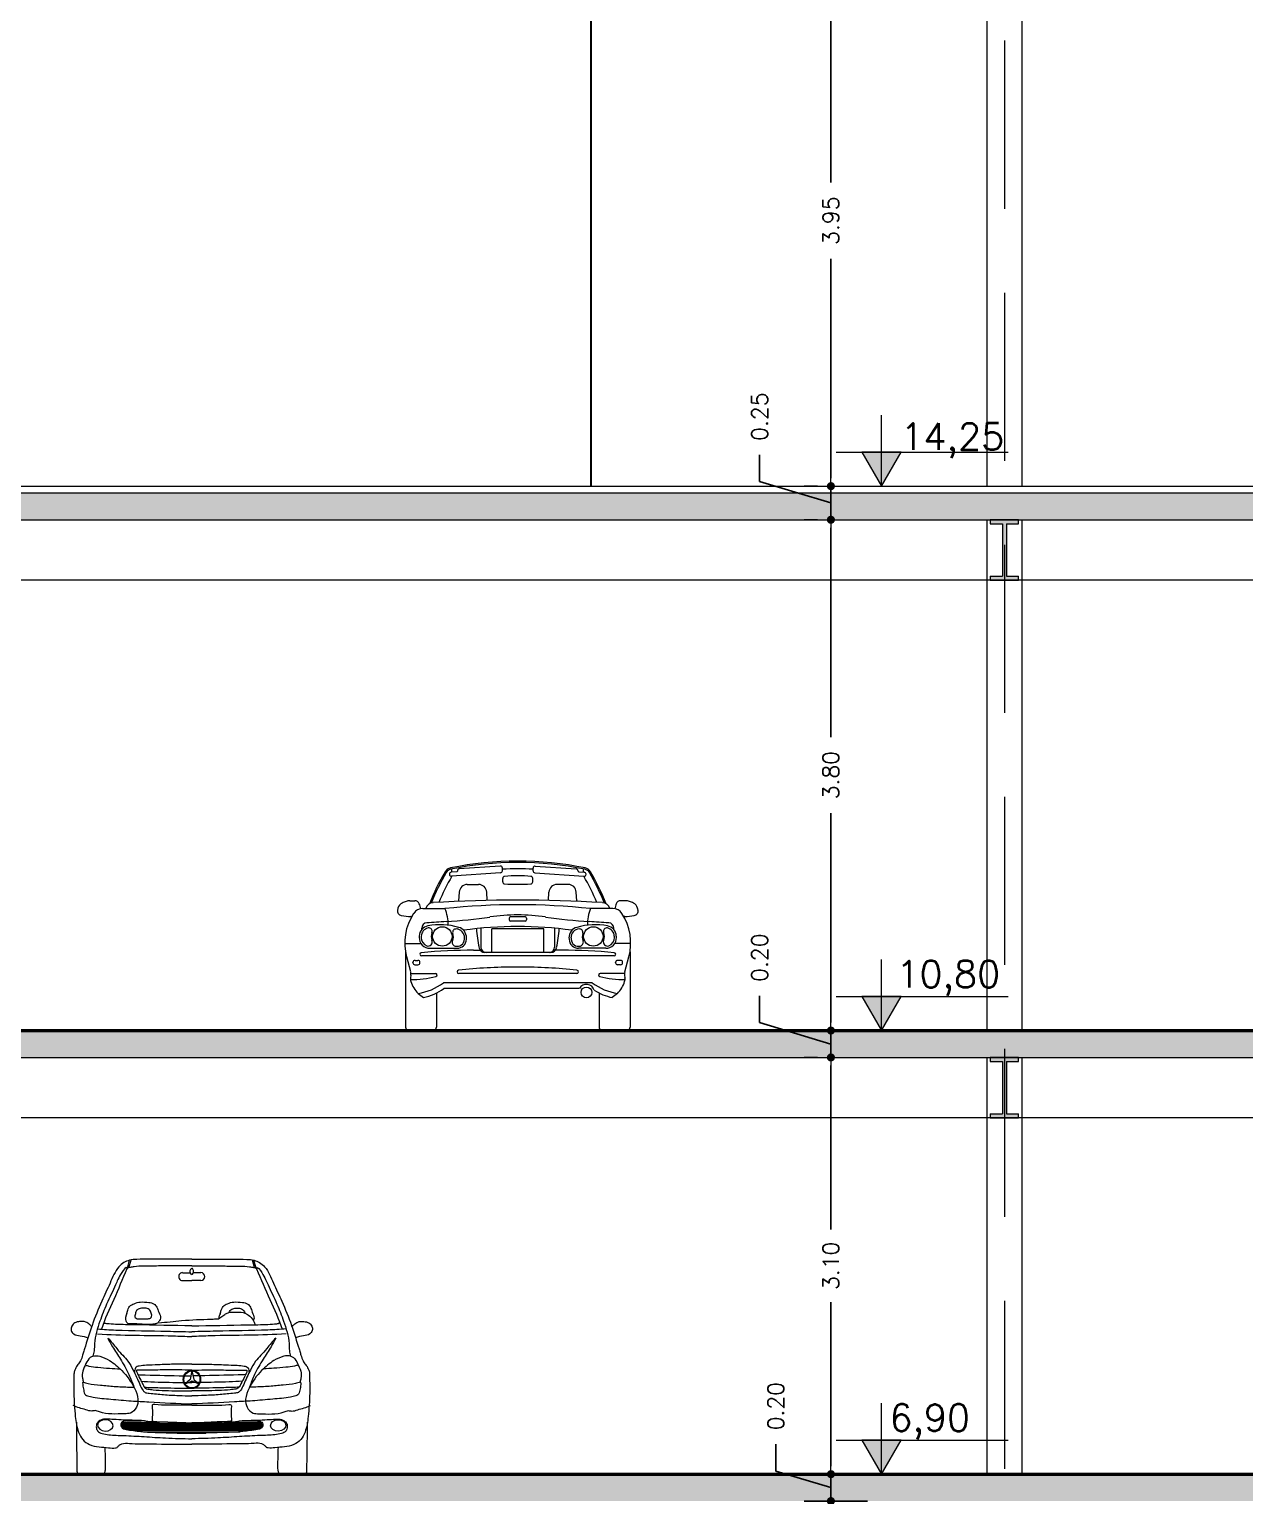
# Model space of a CAD drawing. Header units: millimetres. Extents: x 1135 to 1350, y 205 to 283.
# Drawn here: x 1307.48 to 1316.52, y 213.44 to 224.35 of the extents above; entities that cross this region are included whole.
import ezdxf

# ---------------------------------------------------------------- set-up
doc = ezdxf.new("R2010")
doc.units = ezdxf.units.MM
doc.header["$LTSCALE"] = 10
doc.header["$PDMODE"] = 1
doc.linetypes.add('DASHED2', pattern=[0.375, 0.25, -0.125])
doc.layers.get('0').update_dxf_attribs({"color": 90})
for name, color, linetype, lineweight in [('CARROS', 252, 'Continuous', 13), ('COTA', 90, 'Continuous', 9), ('HACHT', 90, 'Continuous', 9), ('linha estutura', 252, 'Continuous', 13), ('PAREDES 2', 50, 'Continuous', 50), ('Pilares', 16, 'Continuous', 20), ('pn 02', 16, 'Continuous', 20), ('PN-01', 90, 'Continuous', 13), ('PN-03', 180, 'Continuous', 30)]:
    doc.layers.add(name, color=color, linetype=linetype, lineweight=lineweight)
doc.styles.get("Standard").update_dxf_attribs({"font": 'simplex.shx'})
doc.dimstyles.new('1-100', dxfattribs={"dimtxt": 0.12, "dimasz": 0.06, "dimexe": 0.2, "dimexo": 0.1, "dimgap": 0.1, "dimtad": 0, "dimzin": 0, "dimdsep": 46, "dimtxsty": 'Standard', "dimblk": 'DOT', "dimcen": 0.09, "dimclrd": 90, "dimclre": 90, "dimclrt": 16, "dimadec": 0, "dimazin": 0, "dimtfac": 1, "dimtofl": 0, "dimtmove": 0, "dimatfit": 3, "dimldrblk": 'DOT', "dimfxl": 0, "dimtolj": 1, "dimtzin": 0, "dimarcsym": 0})

# ---------------------------------------------------------------- blocks, each defined once
blk = doc.blocks.new('VIGA')
at = {"layer": 'Pilares'}
blk.add_hatch(color=256, dxfattribs=at).paths.add_polyline_path([(0.21, 0), (0, 0), (0, -0.03), (0.09, -0.03), (0.09, -0.42), (0, -0.42), (0, -0.45), (0.21, -0.45), (0.21, -0.42), (0.12, -0.42), (0.12, -0.03), (0.21, -0.03)])
at = {"layer": 'Pilares', "linetype": 'Continuous'}
for p, q in [((0, -0.03), (0.09, -0.03)), ((0.09, -0.03), (0.09, -0.42)), ((0.12, -0.03), (0.12, -0.42)), ((0.12, -0.03), (0.21, -0.03)), ((0, -0.42), (0.09, -0.42)), ((0.12, -0.42), (0.21, -0.42))]:
    blk.add_line(p, q, dxfattribs=at)
for points in [[(0.21, -0.03), (0.21, 0), (0, 0), (0, -0.03)], [(0, -0.42), (0, -0.45), (0.21, -0.45), (0.21, -0.42)]]:
    blk.add_lwpolyline(points, dxfattribs=at)
blk = doc.blocks.new('classe a f')
at = {"linetype": 'Continuous'}
h = blk.add_hatch(dxfattribs=at)
h.set_pattern_fill('LINE', color=256, scale=0.003, style=0)
h.set_pattern_definition([(0, (-298.459378, -116.502486), (0, 0.010287), [])])
edge = h.paths.add_edge_path()
edge.add_spline(control_points=[(-1.312, 0.401), (-1.323, 0.398), (-1.35, 0.397), (-1.37, 0.38), (-1.37, 0.358), (-1.354, 0.335), (-1.293, 0.327), (-1.196, 0.313), (-1.035, 0.309), (-0.913, 0.304), (-0.841, 0.304)], knot_values=[0.020958, 0.020958, 0.020958, 0.020958, 0.051253, 0.077237, 0.090704, 0.108555, 0.150235, 0.259568, 0.40501, 0.616434, 0.616434, 0.616434, 0.616434], degree=3, periodic=0)
edge.add_spline(control_points=[(-0.841, 0.304), (-0.769, 0.304), (-0.648, 0.309), (-0.487, 0.313), (-0.389, 0.327), (-0.328, 0.335), (-0.312, 0.358), (-0.312, 0.38), (-0.332, 0.397), (-0.36, 0.398), (-0.37, 0.401)], knot_values=[0.020958, 0.020958, 0.020958, 0.020958, 0.232382, 0.377824, 0.487157, 0.528837, 0.546688, 0.560155, 0.586139, 0.616434, 0.616434, 0.616434, 0.616434], degree=3, periodic=0)
edge.add_spline(control_points=[(-0.37, 0.401), (-0.389, 0.401), (-0.437, 0.399), (-0.483, 0.399), (-0.522, 0.389), (-0.663, 0.387)], knot_values=[0.19773, 0.19773, 0.19773, 0.19773, 0.253849, 0.337387, 0.349808, 0.349808, 0.349808, 0.349808], degree=3, periodic=0)
edge.add_spline(control_points=[(-0.663, 0.387), (-0.722, 0.385), (-0.841, 0.379), (-0.96, 0.387), (-1.019, 0.387)], knot_values=[0, 0, 0, 0, 0.173961, 0.347923, 0.347923, 0.347923, 0.347923], degree=3, periodic=0)
edge.add_spline(control_points=[(-1.019, 0.387), (-1.16, 0.389), (-1.199, 0.399), (-1.245, 0.399), (-1.293, 0.401), (-1.312, 0.401)], knot_values=[0.19773, 0.19773, 0.19773, 0.19773, 0.210152, 0.29369, 0.349808, 0.349808, 0.349808, 0.349808], degree=3, periodic=0)
for p, q in [((-1.319, 1.533), (-1.304, 1.591)), ((-1.308, 1.537), (-1.292, 1.593)), ((-0.375, 1.537), (-0.39, 1.593)), ((-0.363, 1.533), (-0.379, 1.591)), ((-0.91, 1.499), (-0.853, 1.499)), ((-0.91, 1.44), (-0.841, 1.44)), ((-0.773, 1.44), (-0.841, 1.44)), ((-0.773, 1.499), (-0.83, 1.499)), ((-0.841, 0.768), (-0.853, 0.705)), ((-0.84, 0.768), (-0.827, 0.705)), ((-0.893, 0.672), (-0.843, 0.691)), ((-0.853, 0.705), (-0.891, 0.672)), ((-0.891, 0.672), (-0.841, 0.691)), ((-0.791, 0.672), (-0.841, 0.691)), ((-0.789, 0.672), (-0.84, 0.691)), ((-0.827, 0.705), (-0.789, 0.672))]:
    blk.add_line(p, q)
at = {"extrusion": (0, 0, -1)}
for centre, major_axis, ratio, start_param, end_param in [((-0.842, 1.508), (-0.0005, 0.0231), 0.48173, 3.062511, 6.444106), ((-1.484, 0.363), (-0.0575, 0.0022), 0.732383, 3.13629522944793, 9.419480536627516)]:
    blk.add_ellipse(centre, major_axis=major_axis, ratio=ratio, start_param=start_param, end_param=end_param, dxfattribs=at)
for centre, major_axis, ratio, start_param, end_param in [((-0.84, 1.508), (0.0005, 0.0231), 0.48173, 3.062511, 6.444106), ((-0.91, 1.47), (0, 0.0295), 0.949074, 0, 3.141593), ((-0.773, 1.47), (0, 0.0295), 0.949074, 3.141593, 6.283185), ((-0.84, 0.705), (0, 0.0685), 0.949074, 4.712389, 10.995574), ((-0.84, 0.705), (0, 0.0631), 0.949074, -1.570796, 4.712389), ((-0.198, 0.363), (0.0575, 0.0022), 0.732383, 3.13629522944793, 9.419480536627516)]:
    blk.add_ellipse(centre, major_axis=major_axis, ratio=ratio, start_param=start_param, end_param=end_param)
for points, knots in [([(-0.841, 1.6), (-0.943, 1.6), (-1.079, 1.601), (-1.234, 1.6), (-1.301, 1.594), (-1.348, 1.577), (-1.406, 1.524), (-1.449, 1.417), (-1.518, 1.274), (-1.584, 1.111), (-1.622, 0.985), (-1.646, 0.911), (-1.653, 0.881), (-1.665, 0.845), (-1.689, 0.815), (-1.706, 0.788), (-1.718, 0.758), (-1.717, 0.695), (-1.72, 0.585), (-1.711, 0.447), (-1.694, 0.328), (-1.655, 0.254), (-1.6, 0.214), (-1.531, 0.201), (-1.467, 0.199), (-1.421, 0.191), (-1.394, 0.199), (-1.382, 0.216), (-1.352, 0.233), (-1.267, 0.225), (-1.096, 0.226), (-0.941, 0.222), (-0.841, 0.222)], [0, 0, 0, 0, 0.298131, 0.398536, 0.452313, 0.495555, 0.542572, 0.671726, 0.810019, 0.990753, 1.162154, 1.176923, 1.207248, 1.248531, 1.28151, 1.315325, 1.338386, 1.372214, 1.486341, 1.647656, 1.756395, 1.815566, 1.876643, 1.946802, 2.016064, 2.066728, 2.078132, 2.097685, 2.120711, 2.176435, 2.33684, 2.628743, 2.628743, 2.628743, 2.628743]), ([(-1.319, 1.533), (-1.33, 1.547), (-1.382, 1.472), (-1.41, 1.399), (-1.475, 1.27), (-1.529, 1.129), (-1.567, 1.011), (-1.565, 0.922), (-1.572, 0.89), (-1.577, 0.877)], [0, 0, 0, 0, 0.0514328, 0.1478606, 0.2949049, 0.4217769, 0.5819123, 0.6306351, 0.6697887, 0.6697887, 0.6697887, 0.6697887]), ([(-0.841, 1.549), (-0.924, 1.549), (-1.044, 1.55), (-1.185, 1.547), (-1.258, 1.547), (-1.296, 1.538), (-1.319, 1.536), (-1.356, 1.451), (-1.419, 1.302), (-1.488, 1.154), (-1.513, 1.078)], [0, 0, 0, 0, 0.2421333, 0.3490736, 0.4180781, 0.4481582, 0.4711032, 0.4737579, 0.7059202, 0.9287718, 0.9287718, 0.9287718, 0.9287718]), ([(-0.841, 1.6), (-0.739, 1.6), (-0.603, 1.601), (-0.449, 1.6), (-0.381, 1.594), (-0.334, 1.577), (-0.276, 1.524), (-0.233, 1.417), (-0.164, 1.274), (-0.098, 1.111), (-0.06, 0.985), (-0.036, 0.911), (-0.029, 0.881), (-0.017, 0.845), (0.006, 0.815), (0.024, 0.788), (0.036, 0.758), (0.035, 0.695), (0.038, 0.585), (0.028, 0.447), (0.012, 0.328), (-0.027, 0.254), (-0.083, 0.214), (-0.151, 0.201), (-0.216, 0.199), (-0.261, 0.191), (-0.288, 0.199), (-0.3, 0.216), (-0.33, 0.233), (-0.415, 0.225), (-0.586, 0.226), (-0.741, 0.222), (-0.841, 0.222)], [0, 0, 0, 0, 0.298131, 0.398536, 0.452313, 0.495555, 0.542572, 0.671726, 0.810019, 0.990753, 1.162154, 1.176923, 1.207248, 1.248531, 1.28151, 1.315325, 1.338386, 1.372214, 1.486341, 1.647656, 1.756395, 1.815566, 1.876643, 1.946802, 2.016064, 2.066728, 2.078132, 2.097685, 2.120711, 2.176435, 2.33684, 2.628743, 2.628743, 2.628743, 2.628743]), ([(-0.841, 1.549), (-0.758, 1.549), (-0.639, 1.55), (-0.497, 1.547), (-0.425, 1.547), (-0.386, 1.538), (-0.363, 1.536), (-0.326, 1.451), (-0.264, 1.302), (-0.194, 1.154), (-0.169, 1.078)], [0, 0, 0, 0, 0.2421333, 0.3490736, 0.4180781, 0.4481582, 0.4711032, 0.4737579, 0.7059202, 0.9287718, 0.9287718, 0.9287718, 0.9287718]), ([(-0.363, 1.533), (-0.352, 1.547), (-0.3, 1.472), (-0.272, 1.399), (-0.207, 1.27), (-0.154, 1.129), (-0.115, 1.011), (-0.118, 0.922), (-0.11, 0.89), (-0.106, 0.877)], [0, 0, 0, 0, 0.0514328, 0.1478606, 0.2949049, 0.4217769, 0.5819123, 0.6306351, 0.6697887, 0.6697887, 0.6697887, 0.6697887]), ([(-1.324, 1.187), (-1.323, 1.195), (-1.319, 1.216), (-1.306, 1.251), (-1.268, 1.271), (-1.219, 1.284), (-1.168, 1.279), (-1.122, 1.272), (-1.097, 1.241), (-1.089, 1.203), (-1.067, 1.169), (-1.081, 1.141), (-1.098, 1.119), (-1.174, 1.108), (-1.242, 1.121), (-1.316, 1.117), (-1.34, 1.15), (-1.33, 1.18), (-1.322, 1.202)], [0, 0, 0, 0, 0.0233727, 0.0594516, 0.0978853, 0.1437653, 0.2064672, 0.2465183, 0.2755211, 0.3128598, 0.3558795, 0.3742171, 0.3972242, 0.430831, 0.5862871, 0.6130405, 0.6318507, 0.6924695, 0.6924695, 0.6924695, 0.6924695]), ([(-1.26, 1.194), (-1.259, 1.202), (-1.253, 1.223), (-1.223, 1.236), (-1.191, 1.236), (-1.156, 1.231), (-1.143, 1.203), (-1.138, 1.182), (-1.141, 1.159), (-1.176, 1.155), (-1.209, 1.157), (-1.241, 1.153), (-1.268, 1.165), (-1.263, 1.183), (-1.26, 1.194)], [0, 0, 0, 0, 0.0239594, 0.0541489, 0.0877965, 0.1192823, 0.1496462, 0.1650884, 0.1811494, 0.2051562, 0.252164, 0.2847196, 0.2998132, 0.326906, 0.326906, 0.326906, 0.326906]), ([(-0.647, 1.155), (-0.639, 1.156), (-0.622, 1.171), (-0.599, 1.187), (-0.562, 1.207), (-0.515, 1.206), (-0.458, 1.207), (-0.409, 1.18), (-0.381, 1.143), (-0.372, 1.12), (-0.369, 1.112)], [0, 0, 0, 0, 0.0232157, 0.0604085, 0.0850383, 0.1412557, 0.1946739, 0.2506829, 0.2974078, 0.3211584, 0.3211584, 0.3211584, 0.3211584]), ([(-0.629, 1.187), (-0.628, 1.195), (-0.624, 1.216), (-0.611, 1.251), (-0.573, 1.271), (-0.523, 1.284), (-0.473, 1.279), (-0.426, 1.272), (-0.401, 1.241), (-0.394, 1.203), (-0.373, 1.17), (-0.381, 1.15), (-0.384, 1.145)], [0, 0, 0, 0, 0.0233727, 0.0594516, 0.0978853, 0.1437653, 0.2064672, 0.2465183, 0.2755211, 0.3128598, 0.3558795, 0.3714626, 0.3714626, 0.3714626, 0.3714626]), ([(-0.563, 1.203), (-0.561, 1.208), (-0.555, 1.224), (-0.527, 1.236), (-0.496, 1.236), (-0.461, 1.231), (-0.451, 1.209), (-0.447, 1.199)], [0.0085484, 0.0085484, 0.0085484, 0.0085484, 0.0239594, 0.0541489, 0.0877965, 0.1192823, 0.1489581, 0.1489581, 0.1489581, 0.1489581]), ([(-1.585, 1.096), (-1.589, 1.102), (-1.603, 1.115), (-1.631, 1.137), (-1.673, 1.137), (-1.711, 1.13), (-1.736, 1.103), (-1.742, 1.068), (-1.716, 1.035), (-1.667, 1.03), (-1.632, 1.021), (-1.613, 1.015)], [0, 0, 0, 0, 0.0197811, 0.0543863, 0.0988397, 0.1361741, 0.1666812, 0.1971733, 0.2263103, 0.2735636, 0.3332513, 0.3332513, 0.3332513, 0.3332513]), ([(-0.841, 1.104), (-0.98, 1.104), (-1.17, 1.111), (-1.379, 1.112), (-1.456, 1.117), (-1.483, 1.12), (-1.492, 1.123), (-1.493, 1.128), (-1.493, 1.131), (-1.494, 1.132)], [0, 0, 0, 0, 0.407731, 0.5529764, 0.6163873, 0.630156, 0.6350834, 0.639812, 0.6432292, 0.6432292, 0.6432292, 0.6432292]), ([(-1.087, 1.127), (-1.03, 1.13), (-0.9, 1.148), (-0.753, 1.151), (-0.663, 1.155), (-0.647, 1.155)], [0, 0, 0, 0, 0.1667231, 0.3828087, 0.429924, 0.429924, 0.429924, 0.429924]), ([(-0.841, 1.104), (-0.702, 1.104), (-0.512, 1.111), (-0.303, 1.112), (-0.226, 1.117), (-0.199, 1.12), (-0.191, 1.123), (-0.189, 1.128), (-0.189, 1.131), (-0.188, 1.132)], [0, 0, 0, 0, 0.407731, 0.5529764, 0.6163873, 0.630156, 0.6350834, 0.639812, 0.6432292, 0.6432292, 0.6432292, 0.6432292]), ([(-0.097, 1.096), (-0.093, 1.102), (-0.079, 1.115), (-0.051, 1.137), (-0.01, 1.137), (0.029, 1.13), (0.054, 1.103), (0.059, 1.068), (0.034, 1.035), (-0.015, 1.03), (-0.05, 1.021), (-0.069, 1.015)], [0, 0, 0, 0, 0.0197811, 0.0543863, 0.0988397, 0.1361741, 0.1666812, 0.1971733, 0.2263103, 0.2735636, 0.3332513, 0.3332513, 0.3332513, 0.3332513]), ([(-1.543, 1.043), (-1.451, 1.038), (-1.263, 1.032), (-1.029, 1.032), (-0.888, 1.025), (-0.841, 1.025)], [0, 0, 0, 0, 0.2704439, 0.5494104, 0.6853971, 0.6853971, 0.6853971, 0.6853971]), ([(-1.542, 1.08), (-1.497, 1.077), (-1.324, 1.067), (-1.09, 1.066), (-0.902, 1.06), (-0.841, 1.06)], [0, 0, 0, 0, 0.1324732, 0.5063996, 0.6840555, 0.6840555, 0.6840555, 0.6840555]), ([(-1.465, 1.011), (-1.454, 0.99), (-1.426, 0.936), (-1.367, 0.851), (-1.311, 0.752), (-1.282, 0.68), (-1.271, 0.648)], [0, 0, 0, 0, 0.0670035, 0.169745, 0.2921235, 0.3860681, 0.3860681, 0.3860681, 0.3860681]), ([(-1.465, 1.011), (-1.442, 0.992), (-1.387, 0.912), (-1.323, 0.858), (-1.269, 0.762), (-1.236, 0.688), (-1.211, 0.63), (-1.187, 0.604), (-1.131, 0.601), (-1.05, 0.59), (-0.943, 0.586), (-0.873, 0.583), (-0.841, 0.583)], [0.0651502, 0.0651502, 0.0651502, 0.0651502, 0.1452859, 0.2646275, 0.3361116, 0.4460134, 0.493873, 0.5132055, 0.5434957, 0.6472992, 0.7591432, 0.8532805, 0.8532805, 0.8532805, 0.8532805]), ([(-0.14, 1.08), (-0.185, 1.077), (-0.358, 1.067), (-0.592, 1.066), (-0.78, 1.06), (-0.841, 1.06)], [0, 0, 0, 0, 0.1324732, 0.5063996, 0.6840555, 0.6840555, 0.6840555, 0.6840555]), ([(-0.139, 1.043), (-0.231, 1.038), (-0.419, 1.032), (-0.653, 1.032), (-0.795, 1.025), (-0.841, 1.025)], [0, 0, 0, 0, 0.2704439, 0.5494104, 0.6853971, 0.6853971, 0.6853971, 0.6853971]), ([(-0.217, 1.011), (-0.24, 0.992), (-0.295, 0.912), (-0.359, 0.858), (-0.413, 0.762), (-0.446, 0.688), (-0.472, 0.63), (-0.496, 0.604), (-0.551, 0.601), (-0.632, 0.59), (-0.739, 0.586), (-0.809, 0.583), (-0.841, 0.583)], [0.0651502, 0.0651502, 0.0651502, 0.0651502, 0.1452859, 0.2646275, 0.3361116, 0.4460134, 0.493873, 0.5132055, 0.5434957, 0.6472992, 0.7591432, 0.8532805, 0.8532805, 0.8532805, 0.8532805]), ([(-0.217, 1.011), (-0.228, 0.99), (-0.256, 0.936), (-0.315, 0.851), (-0.371, 0.752), (-0.401, 0.68), (-0.411, 0.648)], [0, 0, 0, 0, 0.0670035, 0.169745, 0.2921235, 0.3860681, 0.3860681, 0.3860681, 0.3860681]), ([(-1.577, 0.877), (-1.561, 0.884), (-1.514, 0.877), (-1.44, 0.843), (-1.348, 0.765), (-1.275, 0.666), (-1.236, 0.567), (-1.247, 0.494), (-1.29, 0.45), (-1.39, 0.45), (-1.479, 0.44), (-1.557, 0.476), (-1.592, 0.466), (-1.647, 0.486), (-1.693, 0.496), (-1.723, 0.511)], [0, 0, 0, 0, 0.049925, 0.127005, 0.239611, 0.39136, 0.472445, 0.528082, 0.587758, 0.629613, 0.813053, 0.845042, 0.870106, 0.913679, 1.009858, 1.009858, 1.009858, 1.009858]), ([(-1.577, 0.877), (-1.584, 0.876), (-1.608, 0.863), (-1.629, 0.821), (-1.654, 0.771), (-1.658, 0.721), (-1.648, 0.694), (-1.649, 0.684)], [0, 0, 0, 0, 0.0221461, 0.0732164, 0.129024, 0.1789321, 0.2066426, 0.2066426, 0.2066426, 0.2066426]), ([(-0.106, 0.877), (-0.121, 0.884), (-0.168, 0.877), (-0.242, 0.843), (-0.335, 0.765), (-0.408, 0.666), (-0.446, 0.567), (-0.435, 0.494), (-0.392, 0.45), (-0.292, 0.45), (-0.203, 0.44), (-0.125, 0.476), (-0.091, 0.466), (-0.036, 0.486), (0.011, 0.496), (0.041, 0.511)], [0, 0, 0, 0, 0.049925, 0.127005, 0.239611, 0.39136, 0.472445, 0.528082, 0.587758, 0.629613, 0.813053, 0.845042, 0.870106, 0.913679, 1.009858, 1.009858, 1.009858, 1.009858]), ([(-0.106, 0.877), (-0.098, 0.876), (-0.074, 0.863), (-0.054, 0.821), (-0.028, 0.771), (-0.024, 0.721), (-0.035, 0.694), (-0.034, 0.684)], [0, 0, 0, 0, 0.0221461, 0.0732164, 0.129024, 0.1789321, 0.2066426, 0.2066426, 0.2066426, 0.2066426]), ([(-1.629, 0.812), (-1.622, 0.808), (-1.592, 0.801), (-1.533, 0.794), (-1.456, 0.788), (-1.4, 0.784), (-1.374, 0.784)], [0, 0, 0, 0, 0.0236711, 0.088367, 0.1742093, 0.2513933, 0.2513933, 0.2513933, 0.2513933]), ([(-0.841, 0.818), (-0.886, 0.818), (-0.97, 0.819), (-1.082, 0.814), (-1.167, 0.811), (-1.219, 0.807), (-1.247, 0.802), (-1.267, 0.789), (-1.265, 0.766), (-1.267, 0.754)], [0, 0, 0, 0, 0.1321286, 0.2438705, 0.329491, 0.3808018, 0.3966526, 0.411151, 0.4451948, 0.4451948, 0.4451948, 0.4451948]), ([(-0.841, 0.774), (-0.907, 0.774), (-1.022, 0.78), (-1.154, 0.771), (-1.224, 0.775), (-1.245, 0.773), (-1.251, 0.774), (-1.253, 0.766), (-1.246, 0.75), (-1.231, 0.718), (-1.211, 0.681), (-1.197, 0.651), (-1.184, 0.636), (-1.16, 0.631), (-1.112, 0.626), (-1.003, 0.62), (-0.907, 0.62), (-0.841, 0.62)], [0, 0, 0, 0, 0.1939256, 0.3341472, 0.3899905, 0.3949442, 0.3985174, 0.4041429, 0.4126382, 0.4480833, 0.5042035, 0.5313893, 0.5415131, 0.5583991, 0.5982925, 0.6841786, 0.8781028, 0.8781028, 0.8781028, 0.8781028]), ([(-0.841, 0.818), (-0.796, 0.818), (-0.713, 0.819), (-0.6, 0.814), (-0.515, 0.811), (-0.463, 0.807), (-0.436, 0.802), (-0.416, 0.789), (-0.417, 0.766), (-0.415, 0.754)], [0, 0, 0, 0, 0.1321286, 0.2438705, 0.329491, 0.3808018, 0.3966526, 0.411151, 0.4451948, 0.4451948, 0.4451948, 0.4451948]), ([(-0.841, 0.774), (-0.775, 0.774), (-0.66, 0.78), (-0.528, 0.771), (-0.458, 0.775), (-0.437, 0.773), (-0.432, 0.774), (-0.429, 0.766), (-0.437, 0.75), (-0.451, 0.718), (-0.471, 0.681), (-0.486, 0.651), (-0.499, 0.636), (-0.522, 0.631), (-0.57, 0.626), (-0.68, 0.62), (-0.775, 0.62), (-0.841, 0.62)], [0, 0, 0, 0, 0.1939256, 0.3341472, 0.3899905, 0.3949442, 0.3985174, 0.4041429, 0.4126382, 0.4480833, 0.5042035, 0.5313893, 0.5415131, 0.5583991, 0.5982925, 0.6841786, 0.8781028, 0.8781028, 0.8781028, 0.8781028]), ([(-0.053, 0.812), (-0.06, 0.808), (-0.09, 0.801), (-0.149, 0.794), (-0.227, 0.788), (-0.282, 0.784), (-0.309, 0.784)], [0, 0, 0, 0, 0.0236711, 0.088367, 0.1742093, 0.2513933, 0.2513933, 0.2513933, 0.2513933]), ([(-1.649, 0.684), (-1.654, 0.685), (-1.651, 0.652), (-1.645, 0.631), (-1.639, 0.59), (-1.607, 0.58), (-1.546, 0.565), (-1.436, 0.559), (-1.298, 0.544), (-1.097, 0.537), (-0.947, 0.524), (-0.841, 0.524)], [0, 0, 0, 0, 0.0146829, 0.0556633, 0.091827, 0.1072703, 0.1487689, 0.2777503, 0.4255579, 0.5541875, 0.8655795, 0.8655795, 0.8655795, 0.8655795]), ([(-1.649, 0.684), (-1.636, 0.681), (-1.595, 0.667), (-1.516, 0.663), (-1.414, 0.652), (-1.331, 0.648), (-1.282, 0.648), (-1.271, 0.648)], [0, 0, 0, 0, 0.0366252, 0.127555, 0.2277041, 0.3383031, 0.3702988, 0.3702988, 0.3702988, 0.3702988]), ([(-1.242, 0.742), (-1.224, 0.739), (-1.109, 0.736), (-0.996, 0.733), (-0.9, 0.732)], [0, 0, 0, 0, 0.0530646, 0.3335694, 0.3335694, 0.3335694, 0.3335694]), ([(-1.219, 0.691), (-1.186, 0.689), (-1.08, 0.685), (-0.974, 0.682), (-0.901, 0.681)], [0, 0, 0, 0, 0.0973218, 0.3098571, 0.3098571, 0.3098571, 0.3098571]), ([(-0.034, 0.684), (-0.029, 0.685), (-0.031, 0.652), (-0.037, 0.631), (-0.044, 0.59), (-0.076, 0.58), (-0.136, 0.565), (-0.246, 0.559), (-0.384, 0.544), (-0.585, 0.537), (-0.735, 0.524), (-0.841, 0.524)], [0, 0, 0, 0, 0.0146829, 0.0556633, 0.091827, 0.1072703, 0.1487689, 0.2777503, 0.4255579, 0.5541875, 0.8655795, 0.8655795, 0.8655795, 0.8655795]), ([(-0.441, 0.742), (-0.459, 0.739), (-0.572, 0.736), (-0.685, 0.733), (-0.781, 0.732)], [0, 0, 0, 0, 0.0530646, 0.3320358, 0.3320358, 0.3320358, 0.3320358]), ([(-0.463, 0.691), (-0.497, 0.689), (-0.602, 0.685), (-0.707, 0.682), (-0.779, 0.681)], [0, 0, 0, 0, 0.0973218, 0.3083129, 0.3083129, 0.3083129, 0.3083129]), ([(-0.034, 0.684), (-0.046, 0.681), (-0.088, 0.667), (-0.166, 0.663), (-0.268, 0.652), (-0.351, 0.648), (-0.4, 0.648), (-0.411, 0.648)], [0, 0, 0, 0, 0.0366252, 0.127555, 0.2277041, 0.3383031, 0.3702988, 0.3702988, 0.3702988, 0.3702988]), ([(-1.196, 0.648), (-1.157, 0.644), (-1.044, 0.644), (-0.932, 0.639), (-0.858, 0.639)], [0, 0, 0, 0, 0.1136003, 0.3297235, 0.3297235, 0.3297235, 0.3297235]), ([(-0.486, 0.648), (-0.525, 0.644), (-0.637, 0.644), (-0.749, 0.639), (-0.823, 0.639)], [0, 0, 0, 0, 0.1136003, 0.328149, 0.328149, 0.328149, 0.328149]), ([(-0.841, 0.513), (-0.899, 0.513), (-0.99, 0.511), (-1.087, 0.515), (-1.126, 0.519), (-1.138, 0.515), (-1.131, 0.469), (-1.135, 0.434), (-1.136, 0.4), (-1.136, 0.398), (-1.134, 0.396), (-1.131, 0.394), (-1.103, 0.389), (-1.047, 0.39), (-0.953, 0.383), (-0.882, 0.382), (-0.841, 0.382)], [0, 0, 0, 0, 0.1686457, 0.2681888, 0.2799326, 0.2876418, 0.2978399, 0.3916919, 0.3939674, 0.3959112, 0.3977128, 0.4015282, 0.4076649, 0.4777915, 0.5655624, 0.6849026, 0.6849026, 0.6849026, 0.6849026]), ([(-0.841, 0.513), (-0.783, 0.513), (-0.693, 0.511), (-0.595, 0.515), (-0.556, 0.519), (-0.545, 0.515), (-0.552, 0.469), (-0.547, 0.434), (-0.546, 0.4), (-0.546, 0.398), (-0.548, 0.396), (-0.552, 0.394), (-0.579, 0.389), (-0.635, 0.39), (-0.73, 0.383), (-0.8, 0.382), (-0.841, 0.382)], [0, 0, 0, 0, 0.1686457, 0.2681888, 0.2799326, 0.2876418, 0.2978399, 0.3916919, 0.3939674, 0.3959112, 0.3977128, 0.4015282, 0.4076649, 0.4777915, 0.5655624, 0.6849026, 0.6849026, 0.6849026, 0.6849026]), ([(-1.698, 0.386), (-1.7, 0.308), (-1.697, 0.19), (-1.695, 0.066), (-1.695, 0.015), (-1.687, -0.001), (-1.617, -0.006), (-1.557, -0.003), (-1.494, -0.003), (-1.487, 0.013), (-1.481, 0.039), (-1.482, 0.104), (-1.484, 0.16), (-1.485, 0.199)], [0, 0, 0, 0, 0.2166711, 0.3299695, 0.3442017, 0.3575649, 0.3750975, 0.5324468, 0.5452834, 0.5554979, 0.5774836, 0.6228216, 0.7327451, 0.7327451, 0.7327451, 0.7327451]), ([(-1.019, 0.387), (-1.16, 0.389), (-1.199, 0.399), (-1.255, 0.399), (-1.342, 0.402), (-1.415, 0.406), (-1.472, 0.411), (-1.516, 0.407), (-1.546, 0.386), (-1.554, 0.352), (-1.544, 0.316), (-1.503, 0.3), (-1.439, 0.289), (-1.333, 0.288), (-1.193, 0.279), (-1.024, 0.268), (-0.906, 0.264), (-0.841, 0.264)], [0.19773, 0.19773, 0.19773, 0.19773, 0.210152, 0.29369, 0.3834, 0.454985, 0.510928, 0.550453, 0.581113, 0.610721, 0.639462, 0.67783, 0.726767, 0.83346, 0.983117, 1.139335, 1.329109, 1.329109, 1.329109, 1.329109]), ([(-1.312, 0.401), (-1.323, 0.398), (-1.35, 0.397), (-1.37, 0.38), (-1.37, 0.358), (-1.354, 0.335), (-1.293, 0.327), (-1.196, 0.313), (-1.035, 0.309), (-0.913, 0.304), (-0.841, 0.304)], [0.0209581, 0.0209581, 0.0209581, 0.0209581, 0.0512528, 0.0772374, 0.0907038, 0.1085552, 0.1502347, 0.2595676, 0.4050099, 0.6164339, 0.6164339, 0.6164339, 0.6164339]), ([(-1.019, 0.387), (-1.16, 0.389), (-1.199, 0.399), (-1.245, 0.399), (-1.293, 0.401), (-1.312, 0.401)], [0.1977304, 0.1977304, 0.1977304, 0.1977304, 0.210152, 0.2936901, 0.3498082, 0.3498082, 0.3498082, 0.3498082]), ([(-0.663, 0.387), (-0.522, 0.389), (-0.483, 0.399), (-0.427, 0.399), (-0.341, 0.402), (-0.267, 0.406), (-0.21, 0.411), (-0.167, 0.407), (-0.136, 0.386), (-0.128, 0.352), (-0.138, 0.316), (-0.179, 0.3), (-0.243, 0.289), (-0.349, 0.288), (-0.489, 0.279), (-0.658, 0.268), (-0.776, 0.264), (-0.841, 0.264)], [0.19773, 0.19773, 0.19773, 0.19773, 0.210152, 0.29369, 0.3834, 0.454985, 0.510928, 0.550453, 0.581113, 0.610721, 0.639462, 0.67783, 0.726767, 0.83346, 0.983117, 1.139335, 1.329109, 1.329109, 1.329109, 1.329109]), ([(-0.37, 0.401), (-0.36, 0.398), (-0.332, 0.397), (-0.312, 0.38), (-0.312, 0.358), (-0.328, 0.335), (-0.389, 0.327), (-0.487, 0.313), (-0.648, 0.309), (-0.769, 0.304), (-0.841, 0.304)], [0.0209581, 0.0209581, 0.0209581, 0.0209581, 0.0512528, 0.0772374, 0.0907038, 0.1085552, 0.1502347, 0.2595676, 0.4050099, 0.6164339, 0.6164339, 0.6164339, 0.6164339]), ([(-0.663, 0.387), (-0.522, 0.389), (-0.483, 0.399), (-0.437, 0.399), (-0.389, 0.401), (-0.37, 0.401)], [0.1977304, 0.1977304, 0.1977304, 0.1977304, 0.210152, 0.2936901, 0.3498082, 0.3498082, 0.3498082, 0.3498082]), ([(0.016, 0.386), (0.017, 0.308), (0.015, 0.19), (0.013, 0.066), (0.013, 0.015), (0.005, -0.001), (-0.065, -0.006), (-0.126, -0.003), (-0.188, -0.003), (-0.196, 0.013), (-0.202, 0.039), (-0.2, 0.104), (-0.198, 0.16), (-0.197, 0.199)], [0, 0, 0, 0, 0.2166711, 0.3299695, 0.3442017, 0.3575649, 0.3750975, 0.5324468, 0.5452834, 0.5554979, 0.5774836, 0.6228216, 0.7327451, 0.7327451, 0.7327451, 0.7327451])]:
    blk.add_open_spline(points, degree=3, knots=knots)
for points in [[(-0.638, 1.158), (-0.637, 1.173), (-0.632, 1.187), (-0.627, 1.202)], [(-0.896, 0.681), (-0.891, 0.681), (-0.886, 0.681), (-0.881, 0.681)], [(-0.894, 0.732), (-0.879, 0.732), (-0.863, 0.732), (-0.848, 0.732)], [(-0.871, 0.681), (-0.861, 0.681), (-0.851, 0.681), (-0.841, 0.681)], [(-0.813, 0.681), (-0.823, 0.681), (-0.832, 0.681), (-0.841, 0.681)], [(-0.786, 0.732), (-0.802, 0.732), (-0.817, 0.732), (-0.833, 0.732)], [(-0.785, 0.681), (-0.79, 0.681), (-0.794, 0.681), (-0.799, 0.681)], [(-1.019, 0.387), (-0.96, 0.387), (-0.841, 0.379), (-0.722, 0.385), (-0.663, 0.387)]]:
    blk.add_open_spline(points, degree=3)
blk = doc.blocks.new('CAR1')
for p, q in [((-0.962, 1.212), (-1.267, 1.19)), ((-0.702, 1.212), (-0.397, 1.19)), ((-1.34, 1.151), (-1.34, 1.151)), ((-1.285, 1.169), (-1.326, 1.166)), ((-0.96, 1.162), (-1.324, 1.136)), ((-1.321, 1.167), (-1.321, 1.19)), ((-1.281, 1.174), (-1.281, 1.175)), ((-0.946, 1.177), (-0.946, 1.197)), ((-0.944, 1.094), (-0.944, 1.12)), ((-0.72, 1.094), (-0.72, 1.12)), ((-0.718, 1.177), (-0.718, 1.197)), ((-0.704, 1.162), (-0.34, 1.136)), ((-0.383, 1.174), (-0.383, 1.175)), ((-0.378, 1.169), (-0.338, 1.166)), ((-0.343, 1.167), (-0.343, 1.19)), ((-0.324, 1.151), (-0.324, 1.151)), ((-1.27, 0.954), (-1.266, 1.018)), ((-1.207, 1.075), (-1.123, 1.075)), ((-1.06, 0.956), (-1.063, 1.018)), ((-0.604, 0.956), (-0.6, 1.018)), ((-0.457, 1.075), (-0.54, 1.075)), ((-0.393, 0.954), (-0.397, 1.018)), ((-1.635, 0.954), (-1.597, 0.954)), ((-1.539, 0.896), (-1.374, 0.896)), ((-0.124, 0.896), (-0.29, 0.896)), ((-0.029, 0.954), (-0.067, 0.954)), ((-0.897, 0.823), (-0.897, 0.813)), ((-0.776, 0.833), (-0.887, 0.833)), ((-0.776, 0.803), (-0.887, 0.803)), ((-0.766, 0.823), (-0.766, 0.813)), ((-1.545, 0.741), (-1.545, 0.75)), ((-1.106, 0.749), (-1.106, 0.609)), ((-0.638, 0.744), (-1.025, 0.744)), ((-1.025, 0.569), (-1.025, 0.744)), ((-0.638, 0.569), (-0.638, 0.744)), ((-0.558, 0.749), (-0.558, 0.609)), ((-0.118, 0.741), (-0.118, 0.75)), ((-1.672, 0.635), (-1.551, 0.635)), ((-1.666, 0.573), (-1.666, 0.014)), ((-1.485, 0.6), (-1.283, 0.6)), ((-1.16, 0.586), (-1.112, 0.586)), ((-0.587, 0.569), (-1.076, 0.569)), ((-0.503, 0.586), (-0.552, 0.586)), ((-0.178, 0.6), (-0.38, 0.6)), ((0.008, 0.635), (-0.112, 0.635)), ((0.003, 0.573), (0.003, 0.014)), ((-1.628, 0.424), (-1.658, 0.536)), ((-1.611, 0.493), (-1.611, 0.495)), ((-1.596, 0.51), (-1.574, 0.51)), ((-1.596, 0.478), (-1.574, 0.478)), ((-1.559, 0.493), (-1.559, 0.495)), ((-0.115, 0.544), (-1.548, 0.544)), ((-0.816, 0.46), (-0.898, 0.46)), ((-0.104, 0.493), (-0.104, 0.495)), ((-0.067, 0.51), (-0.089, 0.51)), ((-0.067, 0.478), (-0.089, 0.478)), ((-0.052, 0.493), (-0.052, 0.495)), ((-0.036, 0.424), (-0.006, 0.536)), ((-1.626, 0.4), (-1.629, 0.38)), ((-1.626, 0.412), (-1.443, 0.412)), ((-0.278, 0.344), (-1.385, 0.344)), ((-0.393, 0.412), (-1.27, 0.412)), ((-0.038, 0.412), (-0.22, 0.412)), ((-0.037, 0.4), (-0.035, 0.38)), ((-1.573, 0.264), (-1.533, 0.233)), ((-1.437, 0.267), (-1.437, 0.014)), ((-0.374, 0.301), (-1.381, 0.301)), ((-0.226, 0.267), (-0.226, 0.014)), ((-0.09, 0.264), (-0.13, 0.233)), ((-1.656, -0.012), (-1.447, -0.012)), ((-0.007, -0.012), (-0.216, -0.012))]:
    blk.add_line(p, q)
for centre, radius in [((-1.393, 0.688), 0.0722), ((-0.27, 0.688), 0.0722), ((-0.321, 0.272), 0.04)]:
    blk.add_circle(centre, radius)
for centre, radius, start, end in [((-0.832, -1.223), 2.472, 78.3012, 101.699), ((-0.832, -1.223), 2.462, 78.3012, 101.699), ((-0.961, 1.197), 0.015, 0, 94.0002), ((-0.703, 1.197), 0.015, 85.9998, 180), ((0.167, 0.271), 1.782, 149.749, 158.296), ((0.167, 0.271), 1.772, 149.749, 157.965), ((0.167, 0.271), 1.722, 149.844, 157.108), ((-1.321, 1.139), 0.06, 101.699, 149.749), ((-1.321, 1.139), 0.06, 101.699, 149.749), ((-1.321, 1.139), 0.05, 101.699, 149.749), ((-1.321, 1.139), 0.05, 101.699, 149.749), ((-1.325, 1.151), 0.015, 94.0002, 180), ((-1.325, 1.151), 0.015, 180, 274), ((-1.286, 1.174), 0.005, 274, 0), ((-1.266, 1.175), 0.015, 94.0002, 180), ((-0.961, 1.177), 0.015, 274, 0), ((-0.832, -1.223), 2.414, 87.2918, 92.7082), ((-0.929, 1.12), 0.015, 94.4719, 180), ((-0.929, 1.094), 0.015, 180, 267.328), ((-0.832, -0.123), 1.262, 85.5281, 94.4719), ((-0.735, 1.094), 0.015, 272.672, 0), ((-0.735, 1.12), 0.015, 0, 85.5281), ((-0.703, 1.177), 0.015, 180, 266), ((-0.398, 1.175), 0.015, 0, 85.9998), ((-0.378, 1.174), 0.005, 180, 266), ((-1.83, 0.271), 1.722, 22.8922, 30.1559), ((-0.339, 1.151), 0.015, 266, 0), ((-0.339, 1.151), 0.015, 0, 85.9998), ((-0.343, 1.139), 0.05, 30.2513, 78.3012), ((-0.343, 1.139), 0.06, 30.2513, 78.3012), ((-1.83, 0.271), 1.772, 22.0354, 30.2513), ((-1.83, 0.271), 1.782, 21.7045, 30.2513), ((-1.207, 1.015), 0.06, 90, 176.775), ((-1.123, 1.015), 0.06, 3.2245, 90), ((-0.832, 3.178), 2.101, 267.328, 272.672), ((-0.54, 1.015), 0.06, 90, 176.775), ((-0.457, 1.015), 0.06, 3.2245, 90), ((-1.692, 0.878), 0.035, 167.196, 260.317), ((-1.401, 0.812), 0.333, 164.89, 167.196), ((-1.665, 0.883), 0.06, 116.748, 164.89), ((-1.572, 0.698), 0.267, 109.762, 116.748), ((-1.635, 0.874), 0.08, 90, 109.762), ((-1.539, 0.816), 0.08, 90, 146.735), ((-1.597, 0.919), 0.035, 21.1167, 90), ((-1.808, 0.838), 0.261, 12.5093, 21.1167), ((-1.458, 0.879), 0.06, 93.5384, 163.776), ((-0.832, -9.255), 10.214, 86.4617, 93.5384), ((-0.832, -4.214), 5.138, 83.9448, 96.0552), ((-1.667, 0.774), 0.318, 359.585, 22.479), ((-1.35, 0.959), 0.08, 352.606, 356.775), ((-0.313, 0.959), 0.08, 183.225, 187.394), ((0.004, 0.774), 0.318, 157.521, 180.415), ((-0.205, 0.879), 0.06, 16.2242, 86.4616), ((-0.124, 0.816), 0.08, 33.2652, 90), ((0.144, 0.838), 0.261, 158.883, 167.491), ((-0.067, 0.919), 0.035, 90, 158.883), ((-0.029, 0.874), 0.08, 70.238, 90), ((-0.092, 0.698), 0.267, 63.2516, 70.238), ((0.001, 0.883), 0.06, 15.1102, 63.2516), ((0.028, 0.878), 0.035, 279.683, 12.804), ((-0.262, 0.812), 0.333, 12.8044, 15.1102), ((-1.598, 1.428), 0.593, 260.317, 267.248), ((-1.272, 0.64), 0.4, 146.735, 195.143), ((-1.628, 0.801), 0.035, 78.0742, 87.2482), ((-1.485, 0.688), 0.08, 100.59, 177.747), ((-1.505, 0.75), 0.04, 94.3821, 180), ((-0.832, -8.038), 8.853, 93.4486, 94.3821), ((-1.408, 0.275), 0.5, 74.122, 100.59), ((-1.393, 0.688), 0.0822, 15.6493, 15.6493), ((-1.605, 4.792), 4, 273.449, 278.137), ((-0.832, -0.615), 1.463, 81.8633, 98.1367), ((-0.887, 0.823), 0.01, 90, 180), ((-0.887, 0.813), 0.01, 180, 270), ((-0.776, 0.823), 0.01, 0, 90), ((-0.776, 0.813), 0.01, 270, 0), ((-0.059, 4.792), 4, 261.863, 266.551), ((-0.256, 0.275), 0.5, 79.4102, 105.878), ((-0.27, 0.688), 0.0822, 164.351, 164.351), ((-0.832, -8.038), 8.853, 85.6179, 86.5514), ((-0.179, 0.688), 0.08, 2.2532, 79.4102), ((-0.158, 0.75), 0.04, 0, 85.6179), ((-0.392, 0.64), 0.4, 344.857, 33.265), ((-0.035, 0.801), 0.035, 92.7518, 101.926), ((-0.065, 1.428), 0.593, 272.752, 279.683), ((-1.065, 0.671), 0.5, 177.747, 178.883), ((-1.485, 0.68), 0.08, 178.883, 270), ((-1.485, 0.688), 0.065, 102.332, 177.747), ((-1.065, 0.671), 0.485, 177.747, 178.883), ((-1.485, 0.68), 0.065, 178.883, 248.784), ((-1.498, 0.647), 0.03, 248.784, 21.595), ((-1.493, 0.727), 0.025, 338.818, 102.332), ((-1.393, 0.688), 0.0822, 158.818, 201.595), ((-1.29, 0.646), 0.03, 157.593, 254.587), ((-1.393, 0.688), 0.0822, 337.593, 16.662), ((-1.291, 0.719), 0.025, 87.1139, 196.662), ((-1.283, 0.67), 0.055, 254.587, 357.465), ((-1.293, 0.679), 0.065, 358.695, 87.114), ((-1.283, 0.67), 0.07, 270, 357.465), ((-1.408, 0.275), 0.49, 74.122, 74.5861), ((-1.293, 0.679), 0.08, 358.695, 74.122), ((-0.832, -2.216), 2.978, 82.2227, 97.7773), ((-1.713, 0.689), 0.485, 357.465, 358.695), ((-1.713, 0.689), 0.5, 357.465, 358.695), ((-0.055, 0.83), 1.088, 184.433, 191.934), ((-1.608, 0.83), 1.088, 348.066, 355.567), ((-0.371, 0.679), 0.08, 105.878, 181.305), ((0.049, 0.689), 0.5, 181.305, 182.535), ((-0.38, 0.67), 0.07, 182.535, 270), ((-0.371, 0.679), 0.065, 92.8861, 181.305), ((0.049, 0.689), 0.485, 181.305, 182.535), ((-0.38, 0.67), 0.055, 182.535, 285.413), ((-0.373, 0.719), 0.025, 343.338, 92.886), ((-0.374, 0.646), 0.03, 285.413, 22.407), ((-0.27, 0.688), 0.0822, 163.338, 202.407), ((-0.166, 0.647), 0.03, 158.405, 291.216), ((-0.17, 0.727), 0.025, 77.6675, 201.182), ((-0.27, 0.688), 0.0822, 338.405, 21.182), ((-0.178, 0.68), 0.08, 270, 1.117), ((-0.179, 0.688), 0.065, 2.2532, 77.6675), ((-0.178, 0.68), 0.065, 291.216, 1.117), ((-0.598, 0.671), 0.485, 1.1172, 2.2532), ((-0.598, 0.671), 0.5, 1.1172, 2.2532), ((-1.548, 0.556), 0.0115, 95.5996, 270), ((-1.159, -3.414), 4, 90.0147, 95.5996), ((-1.076, 0.614), 0.045, 191.934, 270), ((-1.066, 0.609), 0.04, 180, 270), ((-0.598, 0.609), 0.04, 270, 0), ((-0.587, 0.614), 0.045, 270, 348.066), ((-0.504, -3.414), 4, 84.4004, 89.9853), ((-0.115, 0.556), 0.0115, 270, 84.4), ((-1.596, 0.495), 0.015, 90, 180), ((-1.596, 0.493), 0.015, 180, 269.78), ((-1.574, 0.495), 0.015, 0, 90), ((-1.574, 0.493), 0.015, 270, 0), ((-1.27, 0.425), 0.013, 96.0814, 270), ((-0.848, -3.54), 4, 90, 96.0814), ((-0.816, -3.54), 4, 83.9186, 90), ((-0.393, 0.425), 0.013, 270, 83.919), ((-0.089, 0.495), 0.015, 90, 180), ((-0.089, 0.493), 0.015, 180, 270), ((-0.067, 0.495), 0.015, 0, 90), ((-0.067, 0.493), 0.015, 270.22, 0), ((-1.57, 0.372), 0.06, 172.051, 198.35), ((-1.628, 1.135), 0.768, 269.897, 284.134), ((-1.686, 0.408), 0.06, 352.051, 15.143), ((-1.401, 0.428), 0.238, 198.35, 223.517), ((-1.632, 0.663), 0.403, 278.373, 307.748), ((-1.443, 0.401), 0.011, 284.134, 90), ((-0.321, 0.272), 0.06, 15.791, 151.068), ((-0.031, 0.663), 0.403, 232.252, 261.627), ((-0.22, 0.401), 0.011, 90, 255.866), ((-0.035, 1.135), 0.768, 255.866, 270.103), ((-0.263, 0.428), 0.238, 316.483, 341.65), ((0.022, 0.408), 0.06, 164.857, 187.949), ((-0.094, 0.372), 0.06, 341.65, 7.949), ((-1.632, 0.663), 0.441, 282.942, 304.727), ((-0.031, 0.663), 0.441, 238.285, 257.058), ((-1.626, 0.014), 0.04, 180, 221.41), ((-1.477, 0.014), 0.04, 318.59, 0), ((-0.186, 0.014), 0.04, 180, 221.41), ((-0.037, 0.014), 0.04, 318.59, 0)]:
    blk.add_arc(centre, radius, start, end)
blk = doc.blocks.new('_DOT')
at = {"color": 0, "linetype": 'ByBlock'}
blk.add_line((-0.5, 0), (-1, 0), dxfattribs=at)
at = {"color": 0, "linetype": 'ByBlock', "const_width": 0.5}
blk.add_lwpolyline([(-0.25, 0, 1), (0.25, 0, 1)], format="xyb", close=True, dxfattribs=at)
blk = doc.blocks.new('*D59')
at = {"layer": 'COTA', "color": 90, "lineweight": -2}
for p, q in [((1313.029, 213.623), (1313.029, 213.823)), ((1313.439, 213.66), (1313.439, 213.72)), ((1313.439, 213.5), (1313.029, 213.623)), ((1313.339, 213.6), (1313.239, 213.6)), ((1313.439, 213.4), (1313.439, 213.6)), ((1313.71, 213.4), (1313.239, 213.4)), ((1313.439, 213.34), (1313.439, 213.28))]:
    blk.add_line(p, q, dxfattribs=at)
at = {"layer": 'Defpoints', "color": 0}
for p in [(1313.439, 213.6), (1313.439, 213.6), (1313.81, 213.4)]:
    blk.add_point(p, dxfattribs=at)
at = {"layer": 'COTA', "color": 90, "lineweight": -2, "xscale": 0.06, "yscale": 0.06, "zscale": 0.06}
for p, rotation in [((1313.439, 213.6), 270), ((1313.439, 213.4), 90)]:
    blk.add_blockref('_DOT', p, dxfattribs=dict(at, rotation=rotation))
at = {"layer": 'COTA', "color": 16, "insert": (1313.029, 214.106), "char_height": 0.12, "attachment_point": 5, "rotation": 90}
blk.add_mtext('\\A1;0.20', dxfattribs=at)
blk = doc.blocks.new('*D60')
at = {"layer": 'COTA', "color": 90, "lineweight": -2}
for p, q in [((1313.339, 216.7), (1313.239, 216.7)), ((1313.439, 216.64), (1313.439, 215.421)), ((1313.439, 213.66), (1313.439, 214.879)), ((1313.339, 213.6), (1313.239, 213.6))]:
    blk.add_line(p, q, dxfattribs=at)
at = {"layer": 'Defpoints', "color": 0}
for p in [(1313.439, 216.7), (1313.439, 216.7), (1313.439, 213.6)]:
    blk.add_point(p, dxfattribs=at)
at = {"layer": 'COTA', "color": 90, "lineweight": -2, "xscale": 0.06, "yscale": 0.06, "zscale": 0.06}
for p, rotation in [((1313.439, 216.7), 90), ((1313.439, 213.6), 270)]:
    blk.add_blockref('_DOT', p, dxfattribs=dict(at, rotation=rotation))
at = {"layer": 'COTA', "color": 16, "insert": (1313.439, 215.15), "char_height": 0.12, "attachment_point": 5, "rotation": 90}
blk.add_mtext('\\A1;3.10', dxfattribs=at)
blk = doc.blocks.new('*D61')
at = {"layer": 'COTA', "color": 90, "lineweight": -2}
for p, q in [((1312.909, 216.959), (1312.909, 217.159)), ((1313.439, 216.96), (1313.439, 217.02)), ((1313.439, 216.8), (1312.909, 216.959)), ((1313.339, 216.9), (1313.239, 216.9)), ((1313.439, 216.7), (1313.439, 216.9)), ((1313.339, 216.7), (1313.239, 216.7)), ((1313.439, 216.64), (1313.439, 216.58))]:
    blk.add_line(p, q, dxfattribs=at)
at = {"layer": 'Defpoints', "color": 0}
for p in [(1313.439, 216.9), (1313.439, 216.9), (1313.439, 216.7)]:
    blk.add_point(p, dxfattribs=at)
at = {"layer": 'COTA', "color": 90, "lineweight": -2, "xscale": 0.06, "yscale": 0.06, "zscale": 0.06}
for p, rotation in [((1313.439, 216.9), 270), ((1313.439, 216.7), 90)]:
    blk.add_blockref('_DOT', p, dxfattribs=dict(at, rotation=rotation))
at = {"layer": 'COTA', "color": 16, "insert": (1312.909, 217.442), "char_height": 0.12, "attachment_point": 5, "rotation": 90}
blk.add_mtext('\\A1;0.20', dxfattribs=at)
blk = doc.blocks.new('*D62')
at = {"layer": 'COTA', "color": 90, "lineweight": -2}
for p, q in [((1313.339, 220.7), (1313.239, 220.7)), ((1313.439, 220.64), (1313.439, 219.083)), ((1313.439, 216.96), (1313.439, 218.517)), ((1313.339, 216.9), (1313.239, 216.9))]:
    blk.add_line(p, q, dxfattribs=at)
at = {"layer": 'Defpoints', "color": 0}
for p in [(1313.439, 220.7), (1313.439, 220.7), (1313.439, 216.9)]:
    blk.add_point(p, dxfattribs=at)
at = {"layer": 'COTA', "color": 90, "lineweight": -2, "xscale": 0.06, "yscale": 0.06, "zscale": 0.06}
for p, rotation in [((1313.439, 220.7), 90), ((1313.439, 216.9), 270)]:
    blk.add_blockref('_DOT', p, dxfattribs=dict(at, rotation=rotation))
at = {"layer": 'COTA', "color": 16, "insert": (1313.439, 218.8), "char_height": 0.12, "attachment_point": 5, "rotation": 90}
blk.add_mtext('\\A1;3.80', dxfattribs=at)
blk = doc.blocks.new('*D63')
at = {"layer": 'COTA', "color": 90, "lineweight": -2}
for p, q in [((1312.909, 220.984), (1312.909, 221.184)), ((1313.439, 221.01), (1313.439, 221.07)), ((1313.439, 220.825), (1312.909, 220.984)), ((1313.339, 220.95), (1313.239, 220.95)), ((1313.439, 220.7), (1313.439, 220.95)), ((1313.339, 220.7), (1313.239, 220.7)), ((1313.439, 220.64), (1313.439, 220.58))]:
    blk.add_line(p, q, dxfattribs=at)
at = {"layer": 'Defpoints', "color": 0}
for p in [(1313.439, 220.95), (1313.439, 220.95), (1313.439, 220.7)]:
    blk.add_point(p, dxfattribs=at)
at = {"layer": 'COTA', "color": 90, "lineweight": -2, "xscale": 0.06, "yscale": 0.06, "zscale": 0.06}
for p, rotation in [((1313.439, 220.95), 270), ((1313.439, 220.7), 90)]:
    blk.add_blockref('_DOT', p, dxfattribs=dict(at, rotation=rotation))
at = {"layer": 'COTA', "color": 16, "insert": (1312.909, 221.467), "char_height": 0.12, "attachment_point": 5, "rotation": 90}
blk.add_mtext('\\A1;0.25', dxfattribs=at)
blk = doc.blocks.new('*D64')
at = {"layer": 'COTA', "color": 90, "lineweight": -2}
for p, q in [((1313.339, 224.9), (1313.239, 224.9)), ((1313.439, 224.84), (1313.439, 223.208)), ((1313.439, 221.01), (1313.439, 222.642)), ((1313.339, 220.95), (1313.239, 220.95))]:
    blk.add_line(p, q, dxfattribs=at)
at = {"layer": 'Defpoints', "color": 0}
for p in [(1313.439, 224.9), (1313.439, 224.9), (1313.439, 220.95)]:
    blk.add_point(p, dxfattribs=at)
at = {"layer": 'COTA', "color": 90, "lineweight": -2, "xscale": 0.06, "yscale": 0.06, "zscale": 0.06}
for p, rotation in [((1313.439, 224.9), 90), ((1313.439, 220.95), 270)]:
    blk.add_blockref('_DOT', p, dxfattribs=dict(at, rotation=rotation))
at = {"layer": 'COTA', "color": 16, "insert": (1313.439, 222.925), "char_height": 0.12, "attachment_point": 5, "rotation": 90}
blk.add_mtext('\\A1;3.95', dxfattribs=at)

msp = doc.modelspace()

# ---------------------------------------------------------------- hatches: boundary and pattern name
at = {"layer": 'HACHT'}
h = msp.add_hatch(color=256, dxfattribs=at)
h.paths.add_polyline_path([(1322.729, 217.5), (1322.729, 217.82), (1322.659, 217.82), (1322.659, 217.636), (1322.389, 217.636), (1322.389, 217.452), (1322.119, 217.452), (1322.119, 217.268), (1321.849, 217.268), (1321.849, 217.084), (1321.579, 217.084), (1321.579, 216.9), (1314.729, 216.9), (1314.729, 216.7), (1314.834, 216.7), (1321.555, 216.7)])
h.paths.add_polyline_path([(1322.729, 213.831), (1322.729, 214.15), (1322.659, 214.15), (1322.659, 213.967), (1322.389, 213.967), (1322.389, 213.783), (1322.119, 213.783), (1322.119, 213.6), (1314.729, 213.6), (1314.729, 213.4), (1314.834, 213.4), (1322.094, 213.4)])
h.paths.add_polyline_path([(1322.729, 210.3), (1314.729, 210.3), (1314.729, 210.1), (1322.729, 210.1)])
h.paths.add_polyline_path([(1321.579, 220.9), (1314.729, 220.9), (1314.729, 220.7), (1314.834, 220.7), (1321.579, 220.7)])
h.paths.add_polyline_path([(1314.729, 220.9), (1306.729, 220.9), (1306.729, 220.7), (1306.834, 220.7), (1314.729, 220.7)])
h.paths.add_polyline_path([(1306.729, 220.9), (1303.729, 220.9), (1303.729, 220.7), (1306.729, 220.7)])
h.paths.add_polyline_path([(1303.979, 220.7), (1303.729, 220.7), (1303.729, 220.2), (1303.979, 220.2)])
h.paths.add_polyline_path([(1314.729, 216.9), (1306.729, 216.9), (1306.729, 216.7), (1306.834, 216.7), (1314.729, 216.7)])
h.paths.add_polyline_path([(1314.729, 213.6), (1306.729, 213.6), (1306.729, 213.4), (1306.834, 213.4), (1314.729, 213.4)])
h.paths.add_polyline_path([(1314.729, 210.3), (1306.729, 210.3), (1306.729, 210.1), (1314.729, 210.1)])
at = {"layer": 'pn 02'}
for points in [[(1313.961, 221.203), (1313.669, 221.203), (1313.815, 220.95)], [(1313.961, 217.153), (1313.669, 217.153), (1313.815, 216.9)], [(1313.961, 213.853), (1313.669, 213.853), (1313.815, 213.6)]]:
    msp.add_hatch(color=256, dxfattribs=at).paths.add_polyline_path(points)

# ---------------------------------------------------------------- linework, layer by layer
at = {"layer": 'HACHT'}
for p, q in [((1319.644, 220.25), (1303.979, 220.25)), ((1319.644, 216.25), (1297.729, 216.25))]:
    msp.add_line(p, q, dxfattribs=at)
at = {"layer": 'linha estutura', "linetype": 'DASHED2', "ltscale": 0.5}
msp.add_line((1314.729, 280.514), (1314.729, 205.118), dxfattribs=at)
at = {"layer": 'PAREDES 2'}
for p, q in [((1297.479, 216.9), (1321.579, 216.9)), ((1297.479, 213.6), (1322.119, 213.6))]:
    msp.add_line(p, q, dxfattribs=at)
at = {"layer": 'pn 02'}
for p, q in [((1313.815, 220.95), (1313.815, 221.478)), ((1313.478, 221.203), (1314.758, 221.203)), ((1303.729, 220.95), (1321.579, 220.95)), ((1303.729, 220.9), (1321.579, 220.9)), ((1303.729, 220.7), (1321.579, 220.7)), ((1314.599, 220.7), (1314.599, 216.9)), ((1314.859, 220.7), (1314.859, 216.9)), ((1313.815, 216.9), (1313.815, 217.428)), ((1313.478, 217.153), (1314.758, 217.153)), ((1314.599, 216.7), (1314.599, 213.6)), ((1314.859, 216.7), (1314.859, 213.6)), ((1313.815, 213.6), (1313.815, 214.128)), ((1313.478, 213.853), (1314.758, 213.853))]:
    msp.add_line(p, q, dxfattribs=at)
for points in [[(1313.815, 220.95), (1313.961, 221.203), (1313.669, 221.203)], [(1313.815, 216.9), (1313.961, 217.153), (1313.669, 217.153)], [(1313.815, 213.6), (1313.961, 213.853), (1313.669, 213.853)]]:
    msp.add_lwpolyline(points, close=True, dxfattribs=at)
at = {"layer": 'PN-01'}
for p, q in [((1314.599, 224.9), (1314.599, 220.95)), ((1314.859, 224.9), (1314.859, 220.95)), ((1297.479, 216.7), (1321.555, 216.7))]:
    msp.add_line(p, q, dxfattribs=at)
at = {"layer": 'PN-03'}
msp.add_line((1311.654, 224.449), (1311.654, 220.95), dxfattribs=at)

# ---------------------------------------------------------------- block references
at = {"layer": 'CARROS'}
for name, p in [('CAR1', (1311.942, 216.912)), ('classe a f', (1309.527, 213.6))]:
    msp.add_blockref(name, p, dxfattribs=at)
at = {"layer": 'linha estutura'}
for p in [(1314.624, 220.7), (1314.624, 216.7)]:
    msp.add_blockref('VIGA', p, dxfattribs=at)

# ---------------------------------------------------------------- texts
at = {"layer": 'COTA'}
for s, p in [('14,25', (1313.956, 221.219)), ('10,80', (1313.926, 217.22)), ('6,90', (1313.874, 213.92))]:
    msp.add_text(s, height=0.2, dxfattribs=at).set_placement(p)

# ---------------------------------------------------------------- dimensions: what is measured, and where the dimension line sits
for base, p1, p2, picture, middle in [((1313.439, 224.9), (1313.439, 220.95), (1313.439, 224.9), '*D64', (1313.439, 222.925)), ((1313.439, 220.95), (1313.439, 220.7), (1313.439, 220.95), '*D63', (1312.909, 221.284)), ((1313.439, 220.7), (1313.439, 216.9), (1313.439, 220.7), '*D62', (1313.439, 218.8)), ((1313.439, 216.9), (1313.439, 216.7), (1313.439, 216.9), '*D61', (1312.909, 217.259)), ((1313.439, 216.7), (1313.439, 213.6), (1313.439, 216.7), '*D60', (1313.439, 215.15)), ((1313.439, 213.6), (1313.81, 213.4), (1313.439, 213.6), '*D59', (1313.029, 213.923))]:
    dim = msp.add_linear_dim(base=base, p1=p1, p2=p2, angle=90, dimstyle='1-100', override={"dimtmove": 1}, dxfattribs=at)
    dim.commit()
    dim.dimension.update_dxf_attribs({"geometry": picture, "text_midpoint": middle})

doc.saveas('drawing.dxf')
